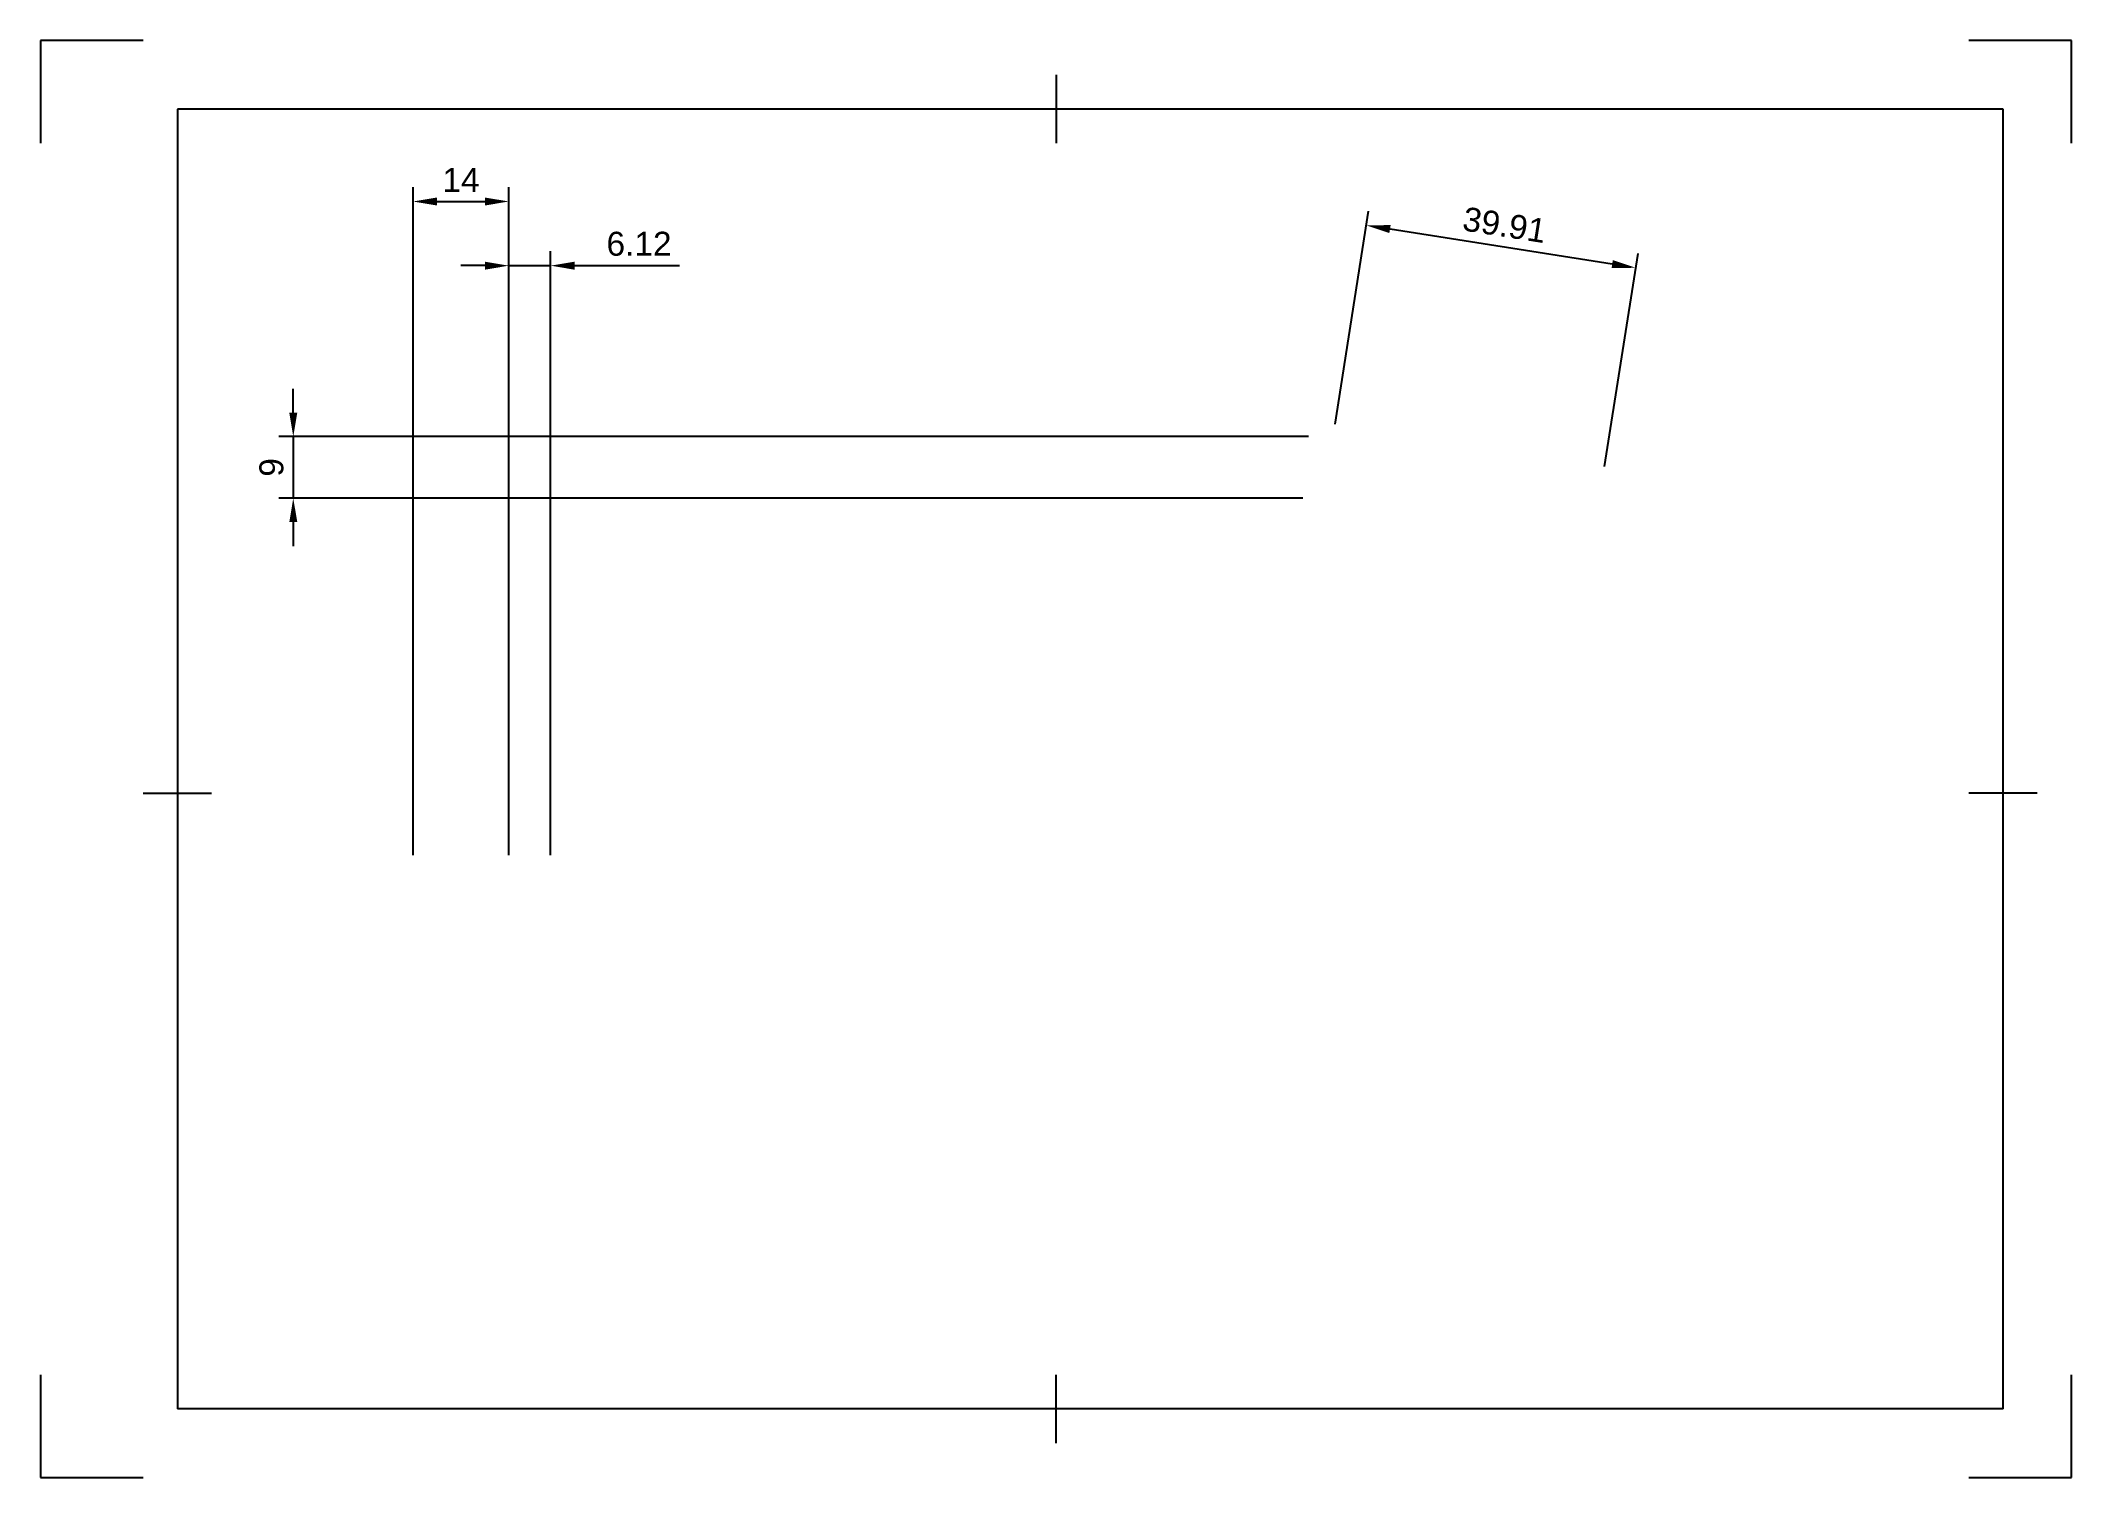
# Paper-space layout 'Sheet2' of a CAD drawing. Header units: millimetres. Extents: x 0 to 297, y 0 to 210.
import ezdxf

# ---------------------------------------------------------------- set-up
doc = ezdxf.new("R2010")
doc.units = ezdxf.units.MM
doc.header["$LTSCALE"] = 0.75
doc.layers.add('Border', color=7, linetype='Continuous', lineweight=25)
doc.layers.add('Dimensions', color=7, linetype='Continuous', lineweight=18)
doc.styles.get("Standard").update_dxf_attribs({"font": 'arial.ttf'})
doc.dimstyles.new('ISO-25', dxfattribs={"dimtxt": 3.5, "dimasz": 3.5, "dimexe": 2.1, "dimexo": 2.1, "dimgap": 1.4, "dimtad": 1, "dimzin": 12, "dimdsep": 46, "dimtxsty": 'Standard', "dimcen": 0, "dimclrd": 256, "dimclre": 256, "dimclrt": 256, "dimazin": 3, "dimtp": 0.1, "dimtm": 0.1, "dimtfac": 0.714286, "dimtmove": 0, "dimatfit": 3, "dimfxl": 1, "dimtzin": 12, "dimarcsym": 0})

# ---------------------------------------------------------------- blocks, each defined once
blk = doc.blocks.new('ISO_A4(L)_SHEET')
at = {"layer": 'Border'}
for p, q in [((148.5, 205), (148.5, 195)), ((287, 200), (20, 200)), ((20, 200), (20, 10)), ((287, 10), (287, 200)), ((15, 100), (25, 100)), ((292, 100), (282, 100)), ((148.5, 5), (148.5, 15)), ((287, 10), (20, 10))]:
    blk.add_line(p, q, dxfattribs=at)
at = {"layer": 'Defpoints'}
for p, q in [((0, 210), (0, 195)), ((15, 210), (0, 210)), ((297, 210), (282, 210)), ((297, 195), (297, 210)), ((0, 15), (0, 0)), ((297, 0), (297, 15)), ((0, 0), (15, 0)), ((282, 0), (297, 0))]:
    blk.add_line(p, q, dxfattribs=at)
blk = doc.blocks.new('*D42')
at = {"layer": 'Defpoints', "color": 0, "transparency": 16777216}
for p in [(68.47, 186.49), (54.47, 88.82), (68.47, 88.82)]:
    blk.add_point(p, dxfattribs=at)
at = {"layer": 'Dimensions', "lineweight": -2, "transparency": 16777216}
for p, q in [((54.47, 90.92), (54.47, 188.59)), ((68.47, 90.92), (68.47, 188.59)), ((57.97, 186.49), (64.97, 186.49))]:
    blk.add_line(p, q, dxfattribs=at)
at = {"layer": 'Dimensions', "transparency": 16777216}
for points in [[(57.97, 187.07), (57.97, 185.9), (54.47, 186.49)], [(64.97, 187.07), (64.97, 185.9), (68.47, 186.49)]]:
    blk.add_solid(points, dxfattribs=at)
at = {"layer": 'Dimensions', "transparency": 16777216, "insert": (61.47, 189.64), "char_height": 3.5, "attachment_point": 5}
blk.add_mtext('14', dxfattribs=at)
blk = doc.blocks.new('*D43')
at = {"layer": 'Defpoints', "color": 0, "transparency": 16777216}
for p in [(74.59, 177.11), (68.47, 88.82), (74.59, 88.82)]:
    blk.add_point(p, dxfattribs=at)
at = {"layer": 'Dimensions', "lineweight": -2, "transparency": 16777216}
for p, q in [((68.47, 90.92), (68.47, 179.21)), ((74.59, 90.92), (74.59, 179.21)), ((64.97, 177.11), (61.47, 177.11)), ((68.47, 177.11), (74.59, 177.11)), ((78.09, 177.11), (93.46, 177.11))]:
    blk.add_line(p, q, dxfattribs=at)
at = {"layer": 'Dimensions', "transparency": 16777216}
for points in [[(64.97, 177.69), (64.97, 176.52), (68.47, 177.11)], [(78.09, 177.69), (78.09, 176.52), (74.59, 177.11)]]:
    blk.add_solid(points, dxfattribs=at)
at = {"layer": 'Dimensions', "transparency": 16777216, "insert": (87.52, 180.29), "char_height": 3.5, "attachment_point": 5}
blk.add_mtext('6.12', dxfattribs=at)
blk = doc.blocks.new('*D44')
at = {"layer": 'Defpoints', "color": 0, "transparency": 16777216}
for p in [(187.52, 152.12), (36.95, 143.12), (186.7, 143.12)]:
    blk.add_point(p, dxfattribs=at)
at = {"layer": 'Dimensions', "lineweight": -2, "transparency": 16777216}
for p, q in [((36.95, 155.62), (36.95, 159.12)), ((185.42, 152.12), (34.85, 152.12)), ((36.95, 152.12), (36.95, 143.12)), ((184.6, 143.12), (34.85, 143.12)), ((36.95, 139.62), (36.95, 136.12))]:
    blk.add_line(p, q, dxfattribs=at)
at = {"layer": 'Dimensions', "transparency": 16777216}
for points in [[(36.37, 155.62), (37.54, 155.62), (36.95, 152.12)], [(36.37, 139.62), (37.54, 139.62), (36.95, 143.12)]]:
    blk.add_solid(points, dxfattribs=at)
at = {"layer": 'Dimensions', "transparency": 16777216, "insert": (33.77, 147.62), "char_height": 3.5, "attachment_point": 5, "rotation": 90}
blk.add_mtext('9', dxfattribs=at)
blk = doc.blocks.new('*D45')
at = {"layer": 'Defpoints', "color": 0, "transparency": 16777216}
for p in [(193.89, 183), (188.99, 151.89), (228.41, 145.68)]:
    blk.add_point(p, dxfattribs=at)
at = {"layer": 'Dimensions', "lineweight": -2, "transparency": 16777216}
for p, q in [((189.31, 153.96), (194.21, 185.08)), ((229.85, 177.34), (197.35, 182.46)), ((228.74, 147.75), (233.64, 178.87))]:
    blk.add_line(p, q, dxfattribs=at)
at = {"layer": 'Dimensions', "transparency": 16777216}
for points in [[(197.44, 183.04), (197.25, 181.88), (193.89, 183)], [(229.94, 177.92), (229.76, 176.76), (233.31, 176.8)]]:
    blk.add_solid(points, dxfattribs=at)
at = {"layer": 'Dimensions', "transparency": 16777216, "insert": (214.1, 183.05), "char_height": 3.5, "attachment_point": 5, "rotation": 351.051}
blk.add_mtext('39.91', dxfattribs=at)

psp = doc.layouts.new('Sheet2')

# ---------------------------------------------------------------- block references
at = {"layer": 'Border'}
psp.add_blockref('ISO_A4(L)_SHEET', (0, 0), dxfattribs=at)

# ---------------------------------------------------------------- dimensions: what is measured, and where the dimension line sits
at = {"layer": 'Dimensions'}
dim = psp.add_linear_dim(base=(68.469, 186.487), p1=(54.469, 88.821), p2=(68.469, 88.821), angle=180, dimstyle='ISO-25', override={"dimlfac": -1, "dimclrd": 256, "dimclre": 256}, dxfattribs=at)
dim.commit()
dim.dimension.update_dxf_attribs({"geometry": '*D42', "text_midpoint": (61.469, 189.644)})
dim = psp.add_aligned_dim(p1=(228.411, 145.679), p2=(188.988, 151.887), distance=-31.5, dimstyle='ISO-25', override={"dimlfac": -1, "dimclrd": 256, "dimclre": 256}, dxfattribs=at)
dim.commit()
dim.dimension.update_dxf_attribs({"geometry": '*D45', "text_midpoint": (214.095, 183.049)})
dim = psp.add_linear_dim(base=(74.586, 177.105), p1=(68.469, 88.821), p2=(74.586, 88.821), dimstyle='ISO-25', override={"dimlfac": -1, "dimclrd": 256, "dimclre": 256}, dxfattribs=at)
dim.commit()
dim.dimension.update_dxf_attribs({"geometry": '*D43', "text_midpoint": (87.524, 180.292)})
dim = psp.add_linear_dim(base=(36.954, 143.119), p1=(187.525, 152.118), p2=(186.7, 143.119), angle=270, dimstyle='ISO-25', override={"dimlfac": -1}, dxfattribs=at)
dim.commit()
dim.dimension.update_dxf_attribs({"geometry": '*D44', "text_midpoint": (36.954, 147.618), "dimtype": 160})

doc.saveas('drawing.dxf')
